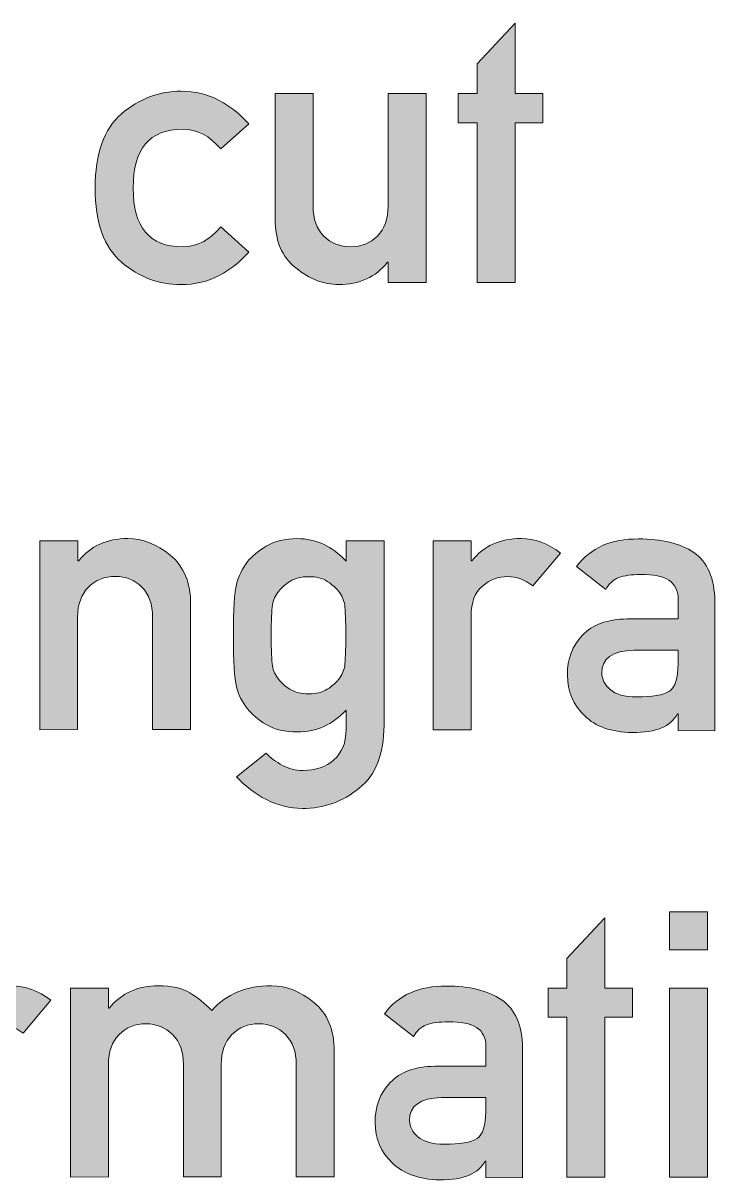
# Model space of a CAD drawing. Header units: inches. Extents: x 247 to 2765, y -1897 to -1110.
# Drawn here: x 1839.26 to 1847.12, y -1611.33 to -1598.2 of the extents above; entities that cross this region are included whole.
import ezdxf

# ---------------------------------------------------------------- set-up
doc = ezdxf.new("R2010")
doc.units = ezdxf.units.IN
doc.header["$MEASUREMENT"] = 0
doc.layers.add('Layer 1', color=7, linetype='Continuous')

# ---------------------------------------------------------------- blocks, each defined once
blk = doc.blocks.new('block 269')
at = {"layer": 'Layer 1', "true_color": 0x010101}
h = blk.add_hatch(color=18, dxfattribs=at)
h.dxf.hatch_style = 2
h.paths.add_polyline_path([(1844.42, -1601.142), (1844.42, -1599.326), (1844.205, -1599.326), (1844.205, -1598.995), (1844.42, -1598.995), (1844.42, -1598.658), (1844.852, -1598.196), (1844.852, -1598.995), (1845.167, -1598.995), (1845.167, -1599.326), (1844.852, -1599.326), (1844.852, -1601.142)])
h = blk.add_hatch(color=18, dxfattribs=at)
h.dxf.hatch_style = 2
edge = h.paths.add_edge_path()
edge.add_spline(control_points=[(1841.506, -1600.509), (1841.506, -1600.509), (1841.824, -1600.795), (1841.824, -1600.795), (1841.729, -1600.903), (1841.619, -1600.992), (1841.49, -1601.061), (1841.362, -1601.131), (1841.215, -1601.165), (1841.053, -1601.165), (1840.805, -1601.165), (1840.581, -1601.082), (1840.381, -1600.912), (1840.181, -1600.743), (1840.08, -1600.464), (1840.08, -1600.069), (1840.08, -1599.676), (1840.18, -1599.396), (1840.381, -1599.224), (1840.581, -1599.055), (1840.805, -1598.969), (1841.053, -1598.969), (1841.215, -1598.969), (1841.362, -1599.004), (1841.49, -1599.074), (1841.619, -1599.144), (1841.73, -1599.233), (1841.824, -1599.341), (1841.824, -1599.341), (1841.506, -1599.625), (1841.506, -1599.625), (1841.384, -1599.475), (1841.239, -1599.401), (1841.07, -1599.401), (1840.697, -1599.401), (1840.512, -1599.624), (1840.512, -1600.069), (1840.512, -1600.514), (1840.697, -1600.736), (1841.07, -1600.736), (1841.24, -1600.735), (1841.386, -1600.66), (1841.506, -1600.509)], knot_values=[0, 0, 0, 0, 1, 1, 1, 2, 2, 2, 3, 3, 3, 4, 4, 4, 5, 5, 5, 6, 6, 6, 7, 7, 7, 8, 8, 8, 9, 9, 9, 10, 10, 10, 11, 11, 11, 12, 12, 12, 13, 13, 13, 14, 14, 14, 14], degree=3, periodic=1)
h = blk.add_hatch(color=18, dxfattribs=at)
h.dxf.hatch_style = 2
edge = h.paths.add_edge_path()
edge.add_spline(control_points=[(1842.124, -1600.42), (1842.124, -1600.42), (1842.124, -1598.994), (1842.124, -1598.994), (1842.124, -1598.994), (1842.556, -1598.994), (1842.556, -1598.994), (1842.556, -1598.994), (1842.556, -1600.274), (1842.556, -1600.274), (1842.556, -1600.42), (1842.596, -1600.532), (1842.678, -1600.614), (1842.759, -1600.695), (1842.862, -1600.735), (1842.984, -1600.735), (1843.105, -1600.735), (1843.205, -1600.695), (1843.286, -1600.614), (1843.367, -1600.533), (1843.407, -1600.42), (1843.407, -1600.274), (1843.407, -1600.274), (1843.407, -1598.994), (1843.407, -1598.994), (1843.407, -1598.994), (1843.84, -1598.994), (1843.84, -1598.994), (1843.84, -1598.994), (1843.84, -1601.14), (1843.84, -1601.14), (1843.84, -1601.14), (1843.407, -1601.14), (1843.407, -1601.14), (1843.407, -1601.14), (1843.407, -1600.912), (1843.407, -1600.912), (1843.407, -1600.912), (1843.4, -1600.912), (1843.4, -1600.912), (1843.266, -1601.081), (1843.081, -1601.164), (1842.846, -1601.164), (1842.677, -1601.164), (1842.515, -1601.101), (1842.359, -1600.976), (1842.201, -1600.85), (1842.124, -1600.664), (1842.124, -1600.42)], knot_values=[0, 0, 0, 0, 1, 1, 1, 2, 2, 2, 3, 3, 3, 4, 4, 4, 5, 5, 5, 6, 6, 6, 7, 7, 7, 8, 8, 8, 9, 9, 9, 10, 10, 10, 11, 11, 11, 12, 12, 12, 13, 13, 13, 14, 14, 14, 15, 15, 15, 16, 16, 16, 16], degree=3, periodic=1)
h = blk.add_hatch(color=18, dxfattribs=at)
h.dxf.hatch_style = 2
edge = h.paths.add_edge_path()
edge.add_spline(control_points=[(1839.453, -1606.22), (1839.453, -1606.22), (1839.453, -1604.074), (1839.453, -1604.074), (1839.453, -1604.074), (1839.885, -1604.074), (1839.885, -1604.074), (1839.885, -1604.074), (1839.885, -1604.303), (1839.885, -1604.303), (1839.885, -1604.303), (1839.893, -1604.303), (1839.893, -1604.303), (1840.027, -1604.134), (1840.212, -1604.049), (1840.451, -1604.049), (1840.618, -1604.049), (1840.779, -1604.113), (1840.933, -1604.238), (1841.087, -1604.364), (1841.165, -1604.55), (1841.165, -1604.792), (1841.165, -1604.792), (1841.165, -1606.218), (1841.165, -1606.218), (1841.165, -1606.218), (1840.732, -1606.218), (1840.732, -1606.218), (1840.732, -1606.218), (1840.732, -1604.94), (1840.732, -1604.94), (1840.732, -1604.796), (1840.693, -1604.683), (1840.611, -1604.601), (1840.53, -1604.52), (1840.43, -1604.479), (1840.31, -1604.479), (1840.185, -1604.479), (1840.083, -1604.519), (1840.003, -1604.601), (1839.922, -1604.682), (1839.881, -1604.796), (1839.881, -1604.94), (1839.881, -1604.94), (1839.881, -1606.218), (1839.881, -1606.218), (1839.881, -1606.218), (1839.453, -1606.22), (1839.453, -1606.22), (1839.453, -1606.22), (1839.453, -1606.22), (1839.453, -1606.22)], knot_values=[0, 0, 0, 0, 1, 1, 1, 2, 2, 2, 3, 3, 3, 4, 4, 4, 5, 5, 5, 6, 6, 6, 7, 7, 7, 8, 8, 8, 9, 9, 9, 10, 10, 10, 11, 11, 11, 12, 12, 12, 13, 13, 13, 14, 14, 14, 15, 15, 15, 16, 16, 16, 17, 17, 17, 17], degree=3, periodic=1)
h = blk.add_hatch(color=18, dxfattribs=at)
h.dxf.hatch_style = 2
edge = h.paths.add_edge_path()
edge.add_spline(control_points=[(1842.93, -1606.218), (1842.93, -1606.218), (1842.93, -1605.997), (1842.93, -1605.997), (1842.78, -1606.162), (1842.596, -1606.245), (1842.376, -1606.245), (1842.237, -1606.245), (1842.119, -1606.217), (1842.024, -1606.161), (1841.93, -1606.106), (1841.858, -1606.046), (1841.811, -1605.984), (1841.748, -1605.904), (1841.707, -1605.82), (1841.685, -1605.73), (1841.663, -1605.64), (1841.65, -1605.446), (1841.65, -1605.149), (1841.65, -1604.852), (1841.661, -1604.658), (1841.685, -1604.569), (1841.707, -1604.479), (1841.751, -1604.394), (1841.811, -1604.311), (1841.86, -1604.251), (1841.931, -1604.192), (1842.024, -1604.135), (1842.119, -1604.078), (1842.238, -1604.05), (1842.376, -1604.05), (1842.587, -1604.05), (1842.771, -1604.134), (1842.93, -1604.305), (1842.93, -1604.305), (1842.93, -1604.075), (1842.93, -1604.075), (1842.93, -1604.075), (1843.362, -1604.075), (1843.362, -1604.075), (1843.362, -1604.075), (1843.362, -1606.171), (1843.362, -1606.171), (1843.362, -1606.494), (1843.268, -1606.732), (1843.081, -1606.884), (1842.893, -1607.039), (1842.676, -1607.114), (1842.432, -1607.114), (1842.294, -1607.114), (1842.16, -1607.08), (1842.028, -1607.014), (1841.895, -1606.948), (1841.783, -1606.861), (1841.686, -1606.754), (1841.686, -1606.754), (1842.021, -1606.487), (1842.021, -1606.487), (1842.072, -1606.54), (1842.136, -1606.585), (1842.208, -1606.625), (1842.279, -1606.663), (1842.358, -1606.683), (1842.44, -1606.683), (1842.583, -1606.683), (1842.7, -1606.643), (1842.792, -1606.562), (1842.885, -1606.481), (1842.93, -1606.367), (1842.93, -1606.218)], knot_values=[0, 0, 0, 0, 1, 1, 1, 2, 2, 2, 3, 3, 3, 4, 4, 4, 5, 5, 5, 6, 6, 6, 7, 7, 7, 8, 8, 8, 9, 9, 9, 10, 10, 10, 11, 11, 11, 12, 12, 12, 13, 13, 13, 14, 14, 14, 15, 15, 15, 16, 16, 16, 17, 17, 17, 18, 18, 18, 19, 19, 19, 20, 20, 20, 21, 21, 21, 22, 22, 22, 23, 23, 23, 23], degree=3, periodic=1)
edge = h.paths.add_edge_path()
edge.add_spline(control_points=[(1842.08, -1605.149), (1842.08, -1605.321), (1842.085, -1605.436), (1842.094, -1605.493), (1842.102, -1605.549), (1842.126, -1605.602), (1842.165, -1605.649), (1842.194, -1605.687), (1842.237, -1605.726), (1842.292, -1605.76), (1842.349, -1605.796), (1842.42, -1605.813), (1842.507, -1605.813), (1842.59, -1605.813), (1842.661, -1605.795), (1842.717, -1605.76), (1842.772, -1605.724), (1842.816, -1605.687), (1842.846, -1605.649), (1842.883, -1605.601), (1842.906, -1605.549), (1842.915, -1605.493), (1842.922, -1605.437), (1842.927, -1605.323), (1842.927, -1605.149), (1842.927, -1604.977), (1842.922, -1604.862), (1842.915, -1604.805), (1842.906, -1604.749), (1842.881, -1604.695), (1842.846, -1604.646), (1842.816, -1604.609), (1842.772, -1604.572), (1842.717, -1604.536), (1842.661, -1604.499), (1842.592, -1604.482), (1842.507, -1604.482), (1842.42, -1604.482), (1842.349, -1604.5), (1842.292, -1604.536), (1842.237, -1604.573), (1842.194, -1604.609), (1842.165, -1604.646), (1842.126, -1604.697), (1842.102, -1604.749), (1842.094, -1604.805), (1842.085, -1604.863), (1842.08, -1604.977), (1842.08, -1605.149)], knot_values=[0, 0, 0, 0, 1, 1, 1, 2, 2, 2, 3, 3, 3, 4, 4, 4, 5, 5, 5, 6, 6, 6, 7, 7, 7, 8, 8, 8, 9, 9, 9, 10, 10, 10, 11, 11, 11, 12, 12, 12, 13, 13, 13, 14, 14, 14, 15, 15, 15, 16, 16, 16, 16], degree=3, periodic=1)
h = blk.add_hatch(color=18, dxfattribs=at)
h.dxf.hatch_style = 2
edge = h.paths.add_edge_path()
edge.add_spline(control_points=[(1843.919, -1606.22), (1843.919, -1606.22), (1843.919, -1604.074), (1843.919, -1604.074), (1843.919, -1604.074), (1844.352, -1604.074), (1844.352, -1604.074), (1844.352, -1604.074), (1844.352, -1604.303), (1844.352, -1604.303), (1844.352, -1604.303), (1844.36, -1604.303), (1844.36, -1604.303), (1844.493, -1604.134), (1844.679, -1604.049), (1844.918, -1604.049), (1845.074, -1604.049), (1845.224, -1604.103), (1845.366, -1604.214), (1845.366, -1604.214), (1845.054, -1604.587), (1845.054, -1604.587), (1844.96, -1604.516), (1844.865, -1604.481), (1844.768, -1604.481), (1844.661, -1604.481), (1844.566, -1604.517), (1844.48, -1604.588), (1844.394, -1604.659), (1844.351, -1604.772), (1844.351, -1604.93), (1844.351, -1604.93), (1844.351, -1606.22), (1844.351, -1606.22), (1844.351, -1606.22), (1843.919, -1606.22), (1843.919, -1606.22), (1843.919, -1606.22), (1843.919, -1606.22), (1843.919, -1606.22)], knot_values=[0, 0, 0, 0, 1, 1, 1, 2, 2, 2, 3, 3, 3, 4, 4, 4, 5, 5, 5, 6, 6, 6, 7, 7, 7, 8, 8, 8, 9, 9, 9, 10, 10, 10, 11, 11, 11, 12, 12, 12, 13, 13, 13, 13], degree=3, periodic=1)
h = blk.add_hatch(color=18, dxfattribs=at)
h.dxf.hatch_style = 2
edge = h.paths.add_edge_path()
edge.add_spline(control_points=[(1846.702, -1606.228), (1846.702, -1606.228), (1846.702, -1606.038), (1846.702, -1606.038), (1846.702, -1606.038), (1846.695, -1606.038), (1846.695, -1606.038), (1846.655, -1606.113), (1846.595, -1606.166), (1846.515, -1606.2), (1846.429, -1606.235), (1846.317, -1606.253), (1846.18, -1606.253), (1845.943, -1606.246), (1845.763, -1606.184), (1845.643, -1606.063), (1845.511, -1605.94), (1845.445, -1605.786), (1845.445, -1605.598), (1845.445, -1605.418), (1845.501, -1605.268), (1845.615, -1605.148), (1845.729, -1605.027), (1845.899, -1604.964), (1846.122, -1604.962), (1846.122, -1604.962), (1846.703, -1604.962), (1846.703, -1604.962), (1846.703, -1604.962), (1846.703, -1604.735), (1846.703, -1604.735), (1846.705, -1604.545), (1846.563, -1604.452), (1846.275, -1604.458), (1846.176, -1604.458), (1846.092, -1604.469), (1846.027, -1604.492), (1845.961, -1604.52), (1845.914, -1604.566), (1845.88, -1604.627), (1845.88, -1604.627), (1845.549, -1604.366), (1845.549, -1604.366), (1845.709, -1604.153), (1845.944, -1604.049), (1846.254, -1604.054), (1846.514, -1604.051), (1846.724, -1604.103), (1846.882, -1604.207), (1847.037, -1604.317), (1847.117, -1604.501), (1847.12, -1604.761), (1847.12, -1604.761), (1847.12, -1606.231), (1847.12, -1606.231), (1847.12, -1606.231), (1846.702, -1606.228), (1846.702, -1606.228), (1846.702, -1606.228), (1846.702, -1606.228), (1846.702, -1606.228)], knot_values=[0, 0, 0, 0, 1, 1, 1, 2, 2, 2, 3, 3, 3, 4, 4, 4, 5, 5, 5, 6, 6, 6, 7, 7, 7, 8, 8, 8, 9, 9, 9, 10, 10, 10, 11, 11, 11, 12, 12, 12, 13, 13, 13, 14, 14, 14, 15, 15, 15, 16, 16, 16, 17, 17, 17, 18, 18, 18, 19, 19, 19, 20, 20, 20, 20], degree=3, periodic=1)
edge = h.paths.add_edge_path()
edge.add_spline(control_points=[(1846.702, -1605.473), (1846.702, -1605.473), (1846.702, -1605.317), (1846.702, -1605.317), (1846.702, -1605.317), (1846.199, -1605.317), (1846.199, -1605.317), (1845.955, -1605.324), (1845.833, -1605.411), (1845.836, -1605.577), (1845.836, -1605.648), (1845.868, -1605.711), (1845.932, -1605.762), (1845.992, -1605.819), (1846.092, -1605.847), (1846.233, -1605.847), (1846.409, -1605.85), (1846.534, -1605.828), (1846.605, -1605.782), (1846.669, -1605.738), (1846.702, -1605.634), (1846.702, -1605.473)], knot_values=[0, 0, 0, 0, 1, 1, 1, 2, 2, 2, 3, 3, 3, 4, 4, 4, 5, 5, 5, 6, 6, 6, 7, 7, 7, 7], degree=3, periodic=1)
h = blk.add_hatch(color=18, dxfattribs=at)
h.dxf.hatch_style = 2
h.paths.add_polyline_path([(1846.604, -1608.72), (1846.604, -1608.288), (1847.036, -1608.288), (1847.036, -1608.72)])
h.paths.add_polyline_path([(1846.604, -1611.3), (1846.604, -1609.154), (1847.036, -1609.154), (1847.036, -1611.3)])
h = blk.add_hatch(color=18, dxfattribs=at)
h.dxf.hatch_style = 2
h.paths.add_polyline_path([(1845.439, -1611.302), (1845.439, -1609.485), (1845.225, -1609.485), (1845.225, -1609.154), (1845.439, -1609.154), (1845.439, -1608.817), (1845.872, -1608.356), (1845.872, -1609.154), (1846.186, -1609.154), (1846.186, -1609.485), (1845.872, -1609.485), (1845.872, -1611.302)])
h = blk.add_hatch(color=18, dxfattribs=at)
h.dxf.hatch_style = 2
edge = h.paths.add_edge_path()
edge.add_spline(control_points=[(1838.13, -1611.3), (1838.13, -1611.3), (1838.13, -1609.154), (1838.13, -1609.154), (1838.13, -1609.154), (1838.562, -1609.154), (1838.562, -1609.154), (1838.562, -1609.154), (1838.562, -1609.383), (1838.562, -1609.383), (1838.562, -1609.383), (1838.57, -1609.383), (1838.57, -1609.383), (1838.704, -1609.214), (1838.889, -1609.128), (1839.128, -1609.128), (1839.284, -1609.128), (1839.435, -1609.183), (1839.576, -1609.293), (1839.576, -1609.293), (1839.264, -1609.666), (1839.264, -1609.666), (1839.17, -1609.597), (1839.075, -1609.561), (1838.978, -1609.561), (1838.872, -1609.561), (1838.777, -1609.597), (1838.691, -1609.667), (1838.605, -1609.738), (1838.561, -1609.851), (1838.561, -1610.01), (1838.561, -1610.01), (1838.561, -1611.3), (1838.561, -1611.3), (1838.561, -1611.3), (1838.13, -1611.3), (1838.13, -1611.3)], knot_values=[0, 0, 0, 0, 1, 1, 1, 2, 2, 2, 3, 3, 3, 4, 4, 4, 5, 5, 5, 6, 6, 6, 7, 7, 7, 8, 8, 8, 9, 9, 9, 10, 10, 10, 11, 11, 11, 12, 12, 12, 12], degree=3, periodic=1)
h = blk.add_hatch(color=18, dxfattribs=at)
h.dxf.hatch_style = 2
edge = h.paths.add_edge_path()
edge.add_spline(control_points=[(1839.8, -1611.3), (1839.8, -1611.3), (1839.8, -1609.154), (1839.8, -1609.154), (1839.8, -1609.154), (1840.232, -1609.154), (1840.232, -1609.154), (1840.232, -1609.154), (1840.232, -1609.383), (1840.232, -1609.383), (1840.232, -1609.383), (1840.24, -1609.383), (1840.24, -1609.383), (1840.377, -1609.214), (1840.563, -1609.128), (1840.799, -1609.128), (1840.949, -1609.128), (1841.068, -1609.155), (1841.156, -1609.209), (1841.244, -1609.262), (1841.327, -1609.328), (1841.404, -1609.407), (1841.573, -1609.222), (1841.8, -1609.128), (1842.082, -1609.128), (1842.25, -1609.128), (1842.411, -1609.192), (1842.565, -1609.318), (1842.72, -1609.445), (1842.797, -1609.63), (1842.797, -1609.872), (1842.797, -1609.872), (1842.797, -1611.298), (1842.797, -1611.298), (1842.797, -1611.298), (1842.364, -1611.298), (1842.364, -1611.298), (1842.364, -1611.298), (1842.364, -1610.021), (1842.364, -1610.021), (1842.364, -1609.877), (1842.324, -1609.764), (1842.242, -1609.682), (1842.161, -1609.601), (1842.059, -1609.56), (1841.941, -1609.56), (1841.816, -1609.56), (1841.714, -1609.599), (1841.634, -1609.682), (1841.553, -1609.763), (1841.512, -1609.877), (1841.512, -1610.021), (1841.512, -1610.021), (1841.512, -1611.298), (1841.512, -1611.298), (1841.512, -1611.298), (1841.082, -1611.298), (1841.082, -1611.298), (1841.082, -1611.298), (1841.082, -1610.021), (1841.082, -1610.021), (1841.082, -1609.877), (1841.042, -1609.764), (1840.96, -1609.682), (1840.879, -1609.601), (1840.777, -1609.56), (1840.659, -1609.56), (1840.535, -1609.56), (1840.432, -1609.599), (1840.352, -1609.682), (1840.271, -1609.763), (1840.231, -1609.877), (1840.231, -1610.021), (1840.231, -1610.021), (1840.231, -1611.298), (1840.231, -1611.298), (1840.231, -1611.298), (1839.8, -1611.3), (1839.8, -1611.3), (1839.8, -1611.3), (1839.8, -1611.3), (1839.8, -1611.3)], knot_values=[0, 0, 0, 0, 1, 1, 1, 2, 2, 2, 3, 3, 3, 4, 4, 4, 5, 5, 5, 6, 6, 6, 7, 7, 7, 8, 8, 8, 9, 9, 9, 10, 10, 10, 11, 11, 11, 12, 12, 12, 13, 13, 13, 14, 14, 14, 15, 15, 15, 16, 16, 16, 17, 17, 17, 18, 18, 18, 19, 19, 19, 20, 20, 20, 21, 21, 21, 22, 22, 22, 23, 23, 23, 24, 24, 24, 25, 25, 25, 26, 26, 26, 27, 27, 27, 27], degree=3, periodic=1)
h = blk.add_hatch(color=18, dxfattribs=at)
h.dxf.hatch_style = 2
edge = h.paths.add_edge_path()
edge.add_spline(control_points=[(1844.518, -1611.307), (1844.518, -1611.307), (1844.518, -1611.118), (1844.518, -1611.118), (1844.518, -1611.118), (1844.51, -1611.118), (1844.51, -1611.118), (1844.471, -1611.193), (1844.411, -1611.245), (1844.33, -1611.279), (1844.245, -1611.316), (1844.133, -1611.332), (1843.996, -1611.332), (1843.758, -1611.326), (1843.579, -1611.263), (1843.459, -1611.142), (1843.327, -1611.021), (1843.26, -1610.866), (1843.26, -1610.678), (1843.26, -1610.498), (1843.317, -1610.348), (1843.431, -1610.228), (1843.546, -1610.107), (1843.715, -1610.044), (1843.938, -1610.042), (1843.938, -1610.042), (1844.519, -1610.042), (1844.519, -1610.042), (1844.519, -1610.042), (1844.519, -1609.814), (1844.519, -1609.814), (1844.521, -1609.624), (1844.378, -1609.531), (1844.091, -1609.538), (1843.992, -1609.538), (1843.908, -1609.548), (1843.843, -1609.571), (1843.777, -1609.6), (1843.73, -1609.644), (1843.697, -1609.705), (1843.697, -1609.705), (1843.366, -1609.446), (1843.366, -1609.446), (1843.525, -1609.233), (1843.76, -1609.129), (1844.07, -1609.132), (1844.33, -1609.13), (1844.54, -1609.182), (1844.698, -1609.287), (1844.854, -1609.396), (1844.933, -1609.581), (1844.936, -1609.84), (1844.936, -1609.84), (1844.936, -1611.309), (1844.936, -1611.309), (1844.936, -1611.309), (1844.518, -1611.307), (1844.518, -1611.307), (1844.518, -1611.307), (1844.518, -1611.307), (1844.518, -1611.307)], knot_values=[0, 0, 0, 0, 1, 1, 1, 2, 2, 2, 3, 3, 3, 4, 4, 4, 5, 5, 5, 6, 6, 6, 7, 7, 7, 8, 8, 8, 9, 9, 9, 10, 10, 10, 11, 11, 11, 12, 12, 12, 13, 13, 13, 14, 14, 14, 15, 15, 15, 16, 16, 16, 17, 17, 17, 18, 18, 18, 19, 19, 19, 20, 20, 20, 20], degree=3, periodic=1)
edge = h.paths.add_edge_path()
edge.add_spline(control_points=[(1844.518, -1610.554), (1844.518, -1610.554), (1844.518, -1610.396), (1844.518, -1610.396), (1844.518, -1610.396), (1844.016, -1610.396), (1844.016, -1610.396), (1843.77, -1610.404), (1843.649, -1610.492), (1843.652, -1610.657), (1843.652, -1610.729), (1843.684, -1610.791), (1843.747, -1610.842), (1843.809, -1610.899), (1843.908, -1610.927), (1844.048, -1610.927), (1844.224, -1610.93), (1844.349, -1610.907), (1844.421, -1610.862), (1844.484, -1610.818), (1844.518, -1610.715), (1844.518, -1610.554)], knot_values=[0, 0, 0, 0, 1, 1, 1, 2, 2, 2, 3, 3, 3, 4, 4, 4, 5, 5, 5, 6, 6, 6, 7, 7, 7, 7], degree=3, periodic=1)
at = {"layer": 'Layer 1', "lineweight": 0}
for points in [[(1844.42, -1601.142), (1844.42, -1599.326), (1844.205, -1599.326), (1844.205, -1598.995), (1844.42, -1598.995), (1844.42, -1598.658), (1844.852, -1598.196), (1844.852, -1598.995), (1845.167, -1598.995), (1845.167, -1599.326), (1844.852, -1599.326), (1844.852, -1601.142), (1844.42, -1601.142), (1844.42, -1601.142)], [(1846.604, -1608.72), (1846.604, -1608.288), (1847.036, -1608.288), (1847.036, -1608.72), (1846.604, -1608.72)], [(1845.439, -1611.302), (1845.439, -1609.485), (1845.225, -1609.485), (1845.225, -1609.154), (1845.439, -1609.154), (1845.439, -1608.817), (1845.872, -1608.356), (1845.872, -1609.154), (1846.186, -1609.154), (1846.186, -1609.485), (1845.872, -1609.485), (1845.872, -1611.302), (1845.439, -1611.302)], [(1846.604, -1611.3), (1846.604, -1609.154), (1847.036, -1609.154), (1847.036, -1611.3), (1846.604, -1611.3)]]:
    blk.add_lwpolyline(points, dxfattribs=at)
for points, knots in [([(1841.506, -1600.509), (1841.506, -1600.509), (1841.824, -1600.795), (1841.824, -1600.795), (1841.729, -1600.903), (1841.619, -1600.992), (1841.49, -1601.061), (1841.362, -1601.131), (1841.215, -1601.165), (1841.053, -1601.165), (1840.805, -1601.165), (1840.581, -1601.082), (1840.381, -1600.912), (1840.181, -1600.743), (1840.08, -1600.464), (1840.08, -1600.069), (1840.08, -1599.676), (1840.18, -1599.396), (1840.381, -1599.224), (1840.581, -1599.055), (1840.805, -1598.969), (1841.053, -1598.969), (1841.215, -1598.969), (1841.362, -1599.004), (1841.49, -1599.074), (1841.619, -1599.144), (1841.73, -1599.233), (1841.824, -1599.341), (1841.824, -1599.341), (1841.506, -1599.625), (1841.506, -1599.625), (1841.384, -1599.475), (1841.239, -1599.401), (1841.07, -1599.401), (1840.697, -1599.401), (1840.512, -1599.624), (1840.512, -1600.069), (1840.512, -1600.514), (1840.697, -1600.736), (1841.07, -1600.736), (1841.24, -1600.735), (1841.386, -1600.66), (1841.506, -1600.509)], [0, 0, 0, 0, 1, 1, 1, 2, 2, 2, 3, 3, 3, 4, 4, 4, 5, 5, 5, 6, 6, 6, 7, 7, 7, 8, 8, 8, 9, 9, 9, 10, 10, 10, 11, 11, 11, 12, 12, 12, 13, 13, 13, 14, 14, 14, 14]), ([(1842.124, -1600.42), (1842.124, -1600.42), (1842.124, -1598.994), (1842.124, -1598.994), (1842.124, -1598.994), (1842.556, -1598.994), (1842.556, -1598.994), (1842.556, -1598.994), (1842.556, -1600.274), (1842.556, -1600.274), (1842.556, -1600.42), (1842.596, -1600.532), (1842.678, -1600.614), (1842.759, -1600.695), (1842.862, -1600.735), (1842.984, -1600.735), (1843.105, -1600.735), (1843.205, -1600.695), (1843.286, -1600.614), (1843.367, -1600.533), (1843.407, -1600.42), (1843.407, -1600.274), (1843.407, -1600.274), (1843.407, -1598.994), (1843.407, -1598.994), (1843.407, -1598.994), (1843.84, -1598.994), (1843.84, -1598.994), (1843.84, -1598.994), (1843.84, -1601.14), (1843.84, -1601.14), (1843.84, -1601.14), (1843.407, -1601.14), (1843.407, -1601.14), (1843.407, -1601.14), (1843.407, -1600.912), (1843.407, -1600.912), (1843.407, -1600.912), (1843.4, -1600.912), (1843.4, -1600.912), (1843.266, -1601.081), (1843.081, -1601.164), (1842.846, -1601.164), (1842.677, -1601.164), (1842.515, -1601.101), (1842.359, -1600.976), (1842.201, -1600.85), (1842.124, -1600.664), (1842.124, -1600.42)], [0, 0, 0, 0, 1, 1, 1, 2, 2, 2, 3, 3, 3, 4, 4, 4, 5, 5, 5, 6, 6, 6, 7, 7, 7, 8, 8, 8, 9, 9, 9, 10, 10, 10, 11, 11, 11, 12, 12, 12, 13, 13, 13, 14, 14, 14, 15, 15, 15, 16, 16, 16, 16]), ([(1839.453, -1606.22), (1839.453, -1606.22), (1839.453, -1604.074), (1839.453, -1604.074), (1839.453, -1604.074), (1839.885, -1604.074), (1839.885, -1604.074), (1839.885, -1604.074), (1839.885, -1604.303), (1839.885, -1604.303), (1839.885, -1604.303), (1839.893, -1604.303), (1839.893, -1604.303), (1840.027, -1604.134), (1840.212, -1604.049), (1840.451, -1604.049), (1840.618, -1604.049), (1840.779, -1604.113), (1840.933, -1604.238), (1841.087, -1604.364), (1841.165, -1604.55), (1841.165, -1604.792), (1841.165, -1604.792), (1841.165, -1606.218), (1841.165, -1606.218), (1841.165, -1606.218), (1840.732, -1606.218), (1840.732, -1606.218), (1840.732, -1606.218), (1840.732, -1604.94), (1840.732, -1604.94), (1840.732, -1604.796), (1840.693, -1604.683), (1840.611, -1604.601), (1840.53, -1604.52), (1840.43, -1604.479), (1840.31, -1604.479), (1840.185, -1604.479), (1840.083, -1604.519), (1840.003, -1604.601), (1839.922, -1604.682), (1839.881, -1604.796), (1839.881, -1604.94), (1839.881, -1604.94), (1839.881, -1606.218), (1839.881, -1606.218), (1839.881, -1606.218), (1839.453, -1606.22), (1839.453, -1606.22), (1839.453, -1606.22), (1839.453, -1606.22), (1839.453, -1606.22)], [0, 0, 0, 0, 1, 1, 1, 2, 2, 2, 3, 3, 3, 4, 4, 4, 5, 5, 5, 6, 6, 6, 7, 7, 7, 8, 8, 8, 9, 9, 9, 10, 10, 10, 11, 11, 11, 12, 12, 12, 13, 13, 13, 14, 14, 14, 15, 15, 15, 16, 16, 16, 17, 17, 17, 17]), ([(1842.93, -1606.218), (1842.93, -1606.218), (1842.93, -1605.997), (1842.93, -1605.997), (1842.78, -1606.162), (1842.596, -1606.245), (1842.376, -1606.245), (1842.237, -1606.245), (1842.119, -1606.217), (1842.024, -1606.161), (1841.93, -1606.106), (1841.858, -1606.046), (1841.811, -1605.984), (1841.748, -1605.904), (1841.707, -1605.82), (1841.685, -1605.73), (1841.663, -1605.64), (1841.65, -1605.446), (1841.65, -1605.149), (1841.65, -1604.852), (1841.661, -1604.658), (1841.685, -1604.569), (1841.707, -1604.479), (1841.751, -1604.394), (1841.811, -1604.311), (1841.86, -1604.251), (1841.931, -1604.192), (1842.024, -1604.135), (1842.119, -1604.078), (1842.238, -1604.05), (1842.376, -1604.05), (1842.587, -1604.05), (1842.771, -1604.134), (1842.93, -1604.305), (1842.93, -1604.305), (1842.93, -1604.075), (1842.93, -1604.075), (1842.93, -1604.075), (1843.362, -1604.075), (1843.362, -1604.075), (1843.362, -1604.075), (1843.362, -1606.171), (1843.362, -1606.171), (1843.362, -1606.494), (1843.268, -1606.732), (1843.081, -1606.884), (1842.893, -1607.039), (1842.676, -1607.114), (1842.432, -1607.114), (1842.294, -1607.114), (1842.16, -1607.08), (1842.028, -1607.014), (1841.895, -1606.948), (1841.783, -1606.861), (1841.686, -1606.754), (1841.686, -1606.754), (1842.021, -1606.487), (1842.021, -1606.487), (1842.072, -1606.54), (1842.136, -1606.585), (1842.208, -1606.625), (1842.279, -1606.663), (1842.358, -1606.683), (1842.44, -1606.683), (1842.583, -1606.683), (1842.7, -1606.643), (1842.792, -1606.562), (1842.885, -1606.481), (1842.93, -1606.367), (1842.93, -1606.218)], [0, 0, 0, 0, 1, 1, 1, 2, 2, 2, 3, 3, 3, 4, 4, 4, 5, 5, 5, 6, 6, 6, 7, 7, 7, 8, 8, 8, 9, 9, 9, 10, 10, 10, 11, 11, 11, 12, 12, 12, 13, 13, 13, 14, 14, 14, 15, 15, 15, 16, 16, 16, 17, 17, 17, 18, 18, 18, 19, 19, 19, 20, 20, 20, 21, 21, 21, 22, 22, 22, 23, 23, 23, 23]), ([(1843.919, -1606.22), (1843.919, -1606.22), (1843.919, -1604.074), (1843.919, -1604.074), (1843.919, -1604.074), (1844.352, -1604.074), (1844.352, -1604.074), (1844.352, -1604.074), (1844.352, -1604.303), (1844.352, -1604.303), (1844.352, -1604.303), (1844.36, -1604.303), (1844.36, -1604.303), (1844.493, -1604.134), (1844.679, -1604.049), (1844.918, -1604.049), (1845.074, -1604.049), (1845.224, -1604.103), (1845.366, -1604.214), (1845.366, -1604.214), (1845.054, -1604.587), (1845.054, -1604.587), (1844.96, -1604.516), (1844.865, -1604.481), (1844.768, -1604.481), (1844.661, -1604.481), (1844.566, -1604.517), (1844.48, -1604.588), (1844.394, -1604.659), (1844.351, -1604.772), (1844.351, -1604.93), (1844.351, -1604.93), (1844.351, -1606.22), (1844.351, -1606.22), (1844.351, -1606.22), (1843.919, -1606.22), (1843.919, -1606.22), (1843.919, -1606.22), (1843.919, -1606.22), (1843.919, -1606.22)], [0, 0, 0, 0, 1, 1, 1, 2, 2, 2, 3, 3, 3, 4, 4, 4, 5, 5, 5, 6, 6, 6, 7, 7, 7, 8, 8, 8, 9, 9, 9, 10, 10, 10, 11, 11, 11, 12, 12, 12, 13, 13, 13, 13]), ([(1846.702, -1606.228), (1846.702, -1606.228), (1846.702, -1606.038), (1846.702, -1606.038), (1846.702, -1606.038), (1846.695, -1606.038), (1846.695, -1606.038), (1846.655, -1606.113), (1846.595, -1606.166), (1846.515, -1606.2), (1846.429, -1606.235), (1846.317, -1606.253), (1846.18, -1606.253), (1845.943, -1606.246), (1845.763, -1606.184), (1845.643, -1606.063), (1845.511, -1605.94), (1845.445, -1605.786), (1845.445, -1605.598), (1845.445, -1605.418), (1845.501, -1605.268), (1845.615, -1605.148), (1845.729, -1605.027), (1845.899, -1604.964), (1846.122, -1604.962), (1846.122, -1604.962), (1846.703, -1604.962), (1846.703, -1604.962), (1846.703, -1604.962), (1846.703, -1604.735), (1846.703, -1604.735), (1846.705, -1604.545), (1846.563, -1604.452), (1846.275, -1604.458), (1846.176, -1604.458), (1846.092, -1604.469), (1846.027, -1604.492), (1845.961, -1604.52), (1845.914, -1604.566), (1845.88, -1604.627), (1845.88, -1604.627), (1845.549, -1604.366), (1845.549, -1604.366), (1845.709, -1604.153), (1845.944, -1604.049), (1846.254, -1604.054), (1846.514, -1604.051), (1846.724, -1604.103), (1846.882, -1604.207), (1847.037, -1604.317), (1847.117, -1604.501), (1847.12, -1604.761), (1847.12, -1604.761), (1847.12, -1606.231), (1847.12, -1606.231), (1847.12, -1606.231), (1846.702, -1606.228), (1846.702, -1606.228), (1846.702, -1606.228), (1846.702, -1606.228), (1846.702, -1606.228)], [0, 0, 0, 0, 1, 1, 1, 2, 2, 2, 3, 3, 3, 4, 4, 4, 5, 5, 5, 6, 6, 6, 7, 7, 7, 8, 8, 8, 9, 9, 9, 10, 10, 10, 11, 11, 11, 12, 12, 12, 13, 13, 13, 14, 14, 14, 15, 15, 15, 16, 16, 16, 17, 17, 17, 18, 18, 18, 19, 19, 19, 20, 20, 20, 20]), ([(1842.08, -1605.149), (1842.08, -1605.321), (1842.085, -1605.436), (1842.094, -1605.493), (1842.102, -1605.549), (1842.126, -1605.602), (1842.165, -1605.649), (1842.194, -1605.687), (1842.237, -1605.726), (1842.292, -1605.76), (1842.349, -1605.796), (1842.42, -1605.813), (1842.507, -1605.813), (1842.59, -1605.813), (1842.661, -1605.795), (1842.717, -1605.76), (1842.772, -1605.724), (1842.816, -1605.687), (1842.846, -1605.649), (1842.883, -1605.601), (1842.906, -1605.549), (1842.915, -1605.493), (1842.922, -1605.437), (1842.927, -1605.323), (1842.927, -1605.149), (1842.927, -1604.977), (1842.922, -1604.862), (1842.915, -1604.805), (1842.906, -1604.749), (1842.881, -1604.695), (1842.846, -1604.646), (1842.816, -1604.609), (1842.772, -1604.572), (1842.717, -1604.536), (1842.661, -1604.499), (1842.592, -1604.482), (1842.507, -1604.482), (1842.42, -1604.482), (1842.349, -1604.5), (1842.292, -1604.536), (1842.237, -1604.573), (1842.194, -1604.609), (1842.165, -1604.646), (1842.126, -1604.697), (1842.102, -1604.749), (1842.094, -1604.805), (1842.085, -1604.863), (1842.08, -1604.977), (1842.08, -1605.149)], [0, 0, 0, 0, 1, 1, 1, 2, 2, 2, 3, 3, 3, 4, 4, 4, 5, 5, 5, 6, 6, 6, 7, 7, 7, 8, 8, 8, 9, 9, 9, 10, 10, 10, 11, 11, 11, 12, 12, 12, 13, 13, 13, 14, 14, 14, 15, 15, 15, 16, 16, 16, 16]), ([(1846.702, -1605.473), (1846.702, -1605.473), (1846.702, -1605.317), (1846.702, -1605.317), (1846.702, -1605.317), (1846.199, -1605.317), (1846.199, -1605.317), (1845.955, -1605.324), (1845.833, -1605.411), (1845.836, -1605.577), (1845.836, -1605.648), (1845.868, -1605.711), (1845.932, -1605.762), (1845.992, -1605.819), (1846.092, -1605.847), (1846.233, -1605.847), (1846.409, -1605.85), (1846.534, -1605.828), (1846.605, -1605.782), (1846.669, -1605.738), (1846.702, -1605.634), (1846.702, -1605.473)], [0, 0, 0, 0, 1, 1, 1, 2, 2, 2, 3, 3, 3, 4, 4, 4, 5, 5, 5, 6, 6, 6, 7, 7, 7, 7]), ([(1838.13, -1611.3), (1838.13, -1611.3), (1838.13, -1609.154), (1838.13, -1609.154), (1838.13, -1609.154), (1838.562, -1609.154), (1838.562, -1609.154), (1838.562, -1609.154), (1838.562, -1609.383), (1838.562, -1609.383), (1838.562, -1609.383), (1838.57, -1609.383), (1838.57, -1609.383), (1838.704, -1609.214), (1838.889, -1609.128), (1839.128, -1609.128), (1839.284, -1609.128), (1839.435, -1609.183), (1839.576, -1609.293), (1839.576, -1609.293), (1839.264, -1609.666), (1839.264, -1609.666), (1839.17, -1609.597), (1839.075, -1609.561), (1838.978, -1609.561), (1838.872, -1609.561), (1838.777, -1609.597), (1838.691, -1609.667), (1838.605, -1609.738), (1838.561, -1609.851), (1838.561, -1610.01), (1838.561, -1610.01), (1838.561, -1611.3), (1838.561, -1611.3), (1838.561, -1611.3), (1838.13, -1611.3), (1838.13, -1611.3)], [0, 0, 0, 0, 1, 1, 1, 2, 2, 2, 3, 3, 3, 4, 4, 4, 5, 5, 5, 6, 6, 6, 7, 7, 7, 8, 8, 8, 9, 9, 9, 10, 10, 10, 11, 11, 11, 12, 12, 12, 12]), ([(1839.8, -1611.3), (1839.8, -1611.3), (1839.8, -1609.154), (1839.8, -1609.154), (1839.8, -1609.154), (1840.232, -1609.154), (1840.232, -1609.154), (1840.232, -1609.154), (1840.232, -1609.383), (1840.232, -1609.383), (1840.232, -1609.383), (1840.24, -1609.383), (1840.24, -1609.383), (1840.377, -1609.214), (1840.563, -1609.128), (1840.799, -1609.128), (1840.949, -1609.128), (1841.068, -1609.155), (1841.156, -1609.209), (1841.244, -1609.262), (1841.327, -1609.328), (1841.404, -1609.407), (1841.573, -1609.222), (1841.8, -1609.128), (1842.082, -1609.128), (1842.25, -1609.128), (1842.411, -1609.192), (1842.565, -1609.318), (1842.72, -1609.445), (1842.797, -1609.63), (1842.797, -1609.872), (1842.797, -1609.872), (1842.797, -1611.298), (1842.797, -1611.298), (1842.797, -1611.298), (1842.364, -1611.298), (1842.364, -1611.298), (1842.364, -1611.298), (1842.364, -1610.021), (1842.364, -1610.021), (1842.364, -1609.877), (1842.324, -1609.764), (1842.242, -1609.682), (1842.161, -1609.601), (1842.059, -1609.56), (1841.941, -1609.56), (1841.816, -1609.56), (1841.714, -1609.599), (1841.634, -1609.682), (1841.553, -1609.763), (1841.512, -1609.877), (1841.512, -1610.021), (1841.512, -1610.021), (1841.512, -1611.298), (1841.512, -1611.298), (1841.512, -1611.298), (1841.082, -1611.298), (1841.082, -1611.298), (1841.082, -1611.298), (1841.082, -1610.021), (1841.082, -1610.021), (1841.082, -1609.877), (1841.042, -1609.764), (1840.96, -1609.682), (1840.879, -1609.601), (1840.777, -1609.56), (1840.659, -1609.56), (1840.535, -1609.56), (1840.432, -1609.599), (1840.352, -1609.682), (1840.271, -1609.763), (1840.231, -1609.877), (1840.231, -1610.021), (1840.231, -1610.021), (1840.231, -1611.298), (1840.231, -1611.298), (1840.231, -1611.298), (1839.8, -1611.3), (1839.8, -1611.3), (1839.8, -1611.3), (1839.8, -1611.3), (1839.8, -1611.3)], [0, 0, 0, 0, 1, 1, 1, 2, 2, 2, 3, 3, 3, 4, 4, 4, 5, 5, 5, 6, 6, 6, 7, 7, 7, 8, 8, 8, 9, 9, 9, 10, 10, 10, 11, 11, 11, 12, 12, 12, 13, 13, 13, 14, 14, 14, 15, 15, 15, 16, 16, 16, 17, 17, 17, 18, 18, 18, 19, 19, 19, 20, 20, 20, 21, 21, 21, 22, 22, 22, 23, 23, 23, 24, 24, 24, 25, 25, 25, 26, 26, 26, 27, 27, 27, 27]), ([(1844.518, -1611.307), (1844.518, -1611.307), (1844.518, -1611.118), (1844.518, -1611.118), (1844.518, -1611.118), (1844.51, -1611.118), (1844.51, -1611.118), (1844.471, -1611.193), (1844.411, -1611.245), (1844.33, -1611.279), (1844.245, -1611.316), (1844.133, -1611.332), (1843.996, -1611.332), (1843.758, -1611.326), (1843.579, -1611.263), (1843.459, -1611.142), (1843.327, -1611.021), (1843.26, -1610.866), (1843.26, -1610.678), (1843.26, -1610.498), (1843.317, -1610.348), (1843.431, -1610.228), (1843.546, -1610.107), (1843.715, -1610.044), (1843.938, -1610.042), (1843.938, -1610.042), (1844.519, -1610.042), (1844.519, -1610.042), (1844.519, -1610.042), (1844.519, -1609.814), (1844.519, -1609.814), (1844.521, -1609.624), (1844.378, -1609.531), (1844.091, -1609.538), (1843.992, -1609.538), (1843.908, -1609.548), (1843.843, -1609.571), (1843.777, -1609.6), (1843.73, -1609.644), (1843.697, -1609.705), (1843.697, -1609.705), (1843.366, -1609.446), (1843.366, -1609.446), (1843.525, -1609.233), (1843.76, -1609.129), (1844.07, -1609.132), (1844.33, -1609.13), (1844.54, -1609.182), (1844.698, -1609.287), (1844.854, -1609.396), (1844.933, -1609.581), (1844.936, -1609.84), (1844.936, -1609.84), (1844.936, -1611.309), (1844.936, -1611.309), (1844.936, -1611.309), (1844.518, -1611.307), (1844.518, -1611.307), (1844.518, -1611.307), (1844.518, -1611.307), (1844.518, -1611.307)], [0, 0, 0, 0, 1, 1, 1, 2, 2, 2, 3, 3, 3, 4, 4, 4, 5, 5, 5, 6, 6, 6, 7, 7, 7, 8, 8, 8, 9, 9, 9, 10, 10, 10, 11, 11, 11, 12, 12, 12, 13, 13, 13, 14, 14, 14, 15, 15, 15, 16, 16, 16, 17, 17, 17, 18, 18, 18, 19, 19, 19, 20, 20, 20, 20]), ([(1844.518, -1610.554), (1844.518, -1610.554), (1844.518, -1610.396), (1844.518, -1610.396), (1844.518, -1610.396), (1844.016, -1610.396), (1844.016, -1610.396), (1843.77, -1610.404), (1843.649, -1610.492), (1843.652, -1610.657), (1843.652, -1610.729), (1843.684, -1610.791), (1843.747, -1610.842), (1843.809, -1610.899), (1843.908, -1610.927), (1844.048, -1610.927), (1844.224, -1610.93), (1844.349, -1610.907), (1844.421, -1610.862), (1844.484, -1610.818), (1844.518, -1610.715), (1844.518, -1610.554)], [0, 0, 0, 0, 1, 1, 1, 2, 2, 2, 3, 3, 3, 4, 4, 4, 5, 5, 5, 6, 6, 6, 7, 7, 7, 7])]:
    blk.add_open_spline(points, degree=3, knots=knots, dxfattribs=at)
blk = doc.blocks.new('block 265')
at = {"layer": 'Layer 1'}
blk.add_blockref('block 269', (0, 0), dxfattribs=at)

msp = doc.modelspace()

# ---------------------------------------------------------------- block references
at = {"layer": 'Layer 1'}
msp.add_blockref('block 265', (0, 0), dxfattribs=at)

doc.saveas('drawing.dxf')
